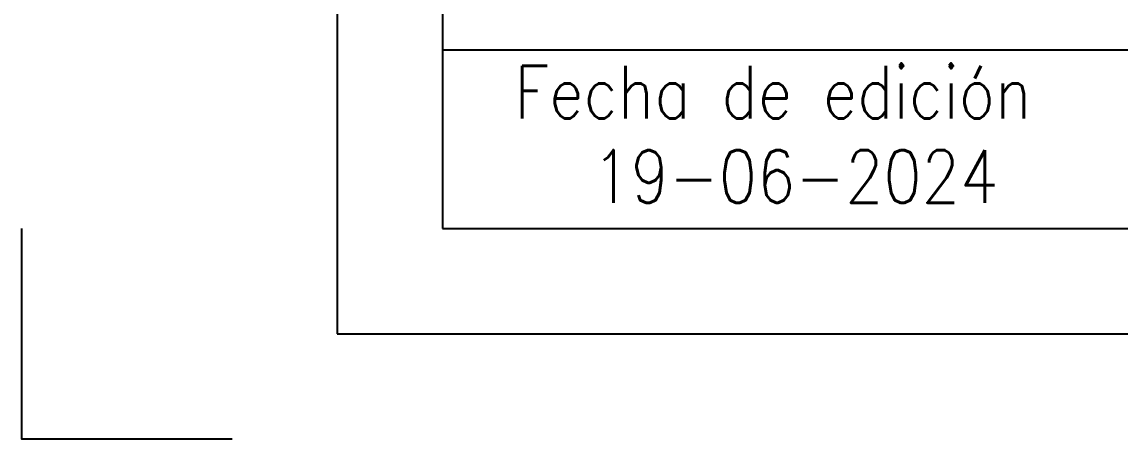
# Paper-space layout 'Lista de piezas separada' of a CAD drawing. Header units: millimetres. Extents: x 0 to 210, y 0 to 297.
# Drawn here: x 0 to 52.2, y 0 to 19.8 of the extents above; entities that cross this region are included whole.
import ezdxf
from ezdxf.enums import TextEntityAlignment as Align

# ---------------------------------------------------------------- set-up
doc = ezdxf.new("R2010")
doc.units = ezdxf.units.MM
doc.header["$LTSCALE"] = 0.4
for name, color, linetype in [('01 Cajetín fino 0.18', 5, 'Continuous'), ('01 Marco fino 0.18', 5, 'Continuous'), ('01 Marco grueso 0.35', 7, 'Continuous')]:
    doc.layers.add(name, color=color, linetype=linetype)
doc.layers.add('Marco corte', color=5, linetype='Continuous', plot=False)
doc.styles.add('UNE25', font='romans.shx', dxfattribs={"width": 0.9, "height": 2.5})

psp = doc.layouts.new('Lista de piezas separada')

# ---------------------------------------------------------------- linework, layer by layer
at = {"layer": '01 Cajetín fino 0.18'}
psp.add_line((20, 18.5), (200, 18.5), dxfattribs=at)
at = {"layer": '01 Marco fino 0.18'}
psp.add_lwpolyline([(15, 5), (205, 5), (205, 292), (15, 292)], close=True, dxfattribs=at)
at = {"layer": '01 Marco grueso 0.35'}
psp.add_lwpolyline([(20, 10), (200, 10), (200, 287), (20, 287)], close=True, dxfattribs=at)
at = {"layer": 'Marco corte'}
psp.add_lwpolyline([(10, 0), (0, 0), (0, 10)], dxfattribs=at)

# ---------------------------------------------------------------- texts
at = {"layer": '01 Cajetín fino 0.18', "style": 'UNE25', "width": 0.85}
psp.add_text('Fecha de edición', height=2.5, dxfattribs=at).set_placement((23.435, 15.232))
psp.add_text('19-06-2024', height=2.5, dxfattribs=at).set_placement((36.792, 11.229), align=Align.CENTER)

doc.saveas('drawing.dxf')
